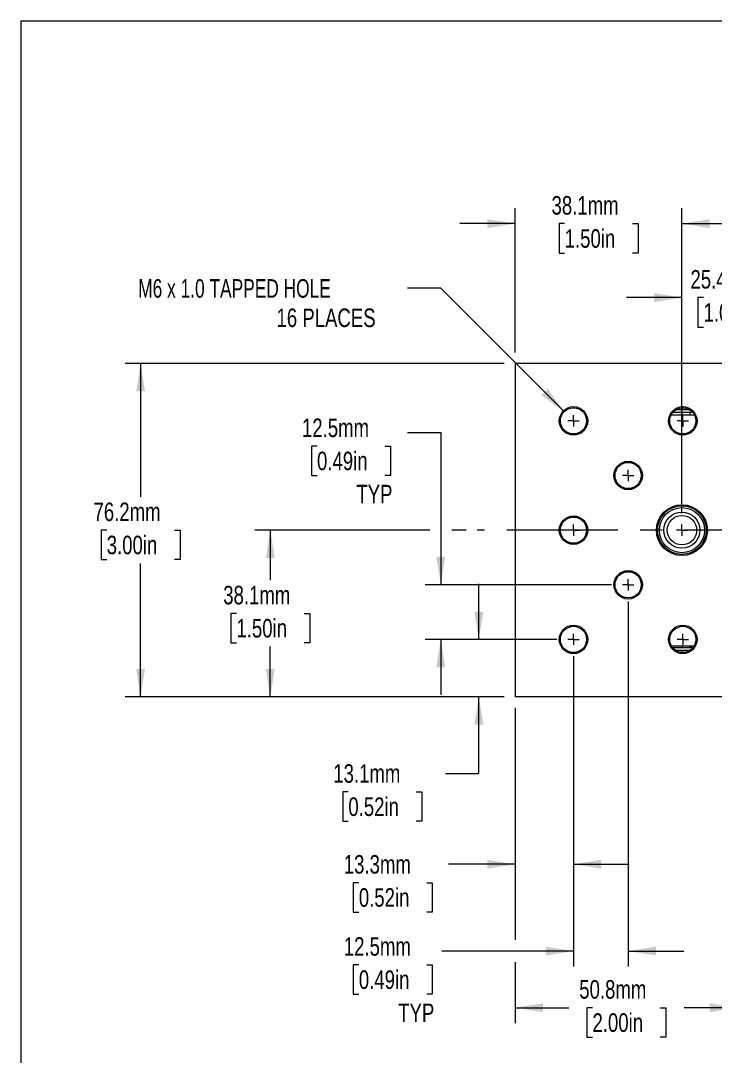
# Model space of a CAD drawing. Header units: millimetres. Extents: x 2 to 278, y 1 to 215.
# Drawn here: x 1.6 to 81, y 96.2 to 214.6 of the extents above; entities that cross this region are included whole.
import ezdxf

# ---------------------------------------------------------------- set-up
doc = ezdxf.new("R2010")
doc.units = ezdxf.units.MM
doc.linetypes.add('CENTERX2', pattern=[20.32, 12.7, -2.54, 2.54, -2.54])
doc.styles.add('SLDTEXTSTYLE0', font='TXT', dxfattribs={"width": 0.75})
doc.styles.add('SLDTEXTSTYLE2', font='TXT', dxfattribs={"width": 0.7})
doc.dimstyles.new('SLDDIMSTYLE0', dxfattribs={"dimtxt": 2.116667, "dimasz": 3.175, "dimexe": 0, "dimexo": 0.0625, "dimgap": 0.529167, "dimtad": 0, "dimtih": 1, "dimtoh": 1, "dimdec": 1, "dimlfac": 2, "dimrnd": 1e-09, "dimzin": 12, "dimdsep": 46, "dimtxsty": 'SLDTEXTSTYLE0', "dimsah": 1, "dimcen": 0, "dimadec": 0, "dimazin": 3, "dimtfac": 1, "dimtdec": 1, "dimtofl": 0, "dimtmove": 0, "dimatfit": 3, "dimfxl": 1, "dimfrac": 2, "dimtolj": 1, "dimtzin": 12, "dimarcsym": 0})
doc.dimstyles.new('SLDDIMSTYLE1', dxfattribs={"dimtxt": 2.116667, "dimasz": 3.175, "dimexe": 0, "dimexo": 0.0625, "dimgap": 0.529167, "dimtad": 0, "dimtih": 1, "dimtoh": 1, "dimdec": 1, "dimlfac": 2, "dimrnd": 1e-09, "dimzin": 12, "dimdsep": 46, "dimtxsty": 'SLDTEXTSTYLE0', "dimsah": 1, "dimcen": 0.09, "dimadec": 0, "dimazin": 3, "dimtfac": 1, "dimtdec": 1, "dimtmove": 0, "dimatfit": 0, "dimfxl": 1, "dimfrac": 2, "dimtolj": 1, "dimtzin": 12, "dimarcsym": 0})
doc.dimstyles.new('SLDDIMSTYLE2', dxfattribs={"dimtxt": 2.116667, "dimasz": 3.175, "dimexe": 0, "dimexo": 0.0625, "dimgap": 0.529167, "dimtad": 0, "dimtih": 1, "dimtoh": 1, "dimdec": 1, "dimlfac": 2, "dimrnd": 1e-09, "dimzin": 12, "dimdsep": 46, "dimtxsty": 'SLDTEXTSTYLE0', "dimsah": 1, "dimcen": 0.09, "dimadec": 0, "dimazin": 3, "dimtfac": 1, "dimtdec": 1, "dimtofl": 0, "dimtmove": 0, "dimatfit": 3, "dimfxl": 1, "dimfrac": 2, "dimtolj": 1, "dimtzin": 12, "dimarcsym": 0})

# ---------------------------------------------------------------- blocks, each defined once
blk = doc.blocks.new('_D_1')
at = {"color": 7, "linetype": 'Continuous', "lineweight": 0}
for p, q in [((77.17, 158.29), (77.17, 184.75)), ((89.87, 158.29), (89.87, 184.75)), ((77.17, 182.98), (70.82, 182.98)), ((79.64, 182.98), (78.99, 182.98)), ((78.99, 182.98), (78.99, 179.61)), ((87.4, 182.98), (88.04, 182.98)), ((88.04, 182.98), (88.04, 179.61)), ((89.87, 182.98), (96.22, 182.98)), ((78.99, 179.61), (79.64, 179.61)), ((88.04, 179.61), (87.4, 179.61))]:
    blk.add_line(p, q, dxfattribs=at)
at = {"color": 7, "linetype": 'Continuous', "lineweight": 18}
for points in [[(77.17, 182.98), (73.99, 183.48), (73.99, 182.47)], [(89.87, 182.98), (93.04, 182.47), (93.04, 183.48)]]:
    blk.add_solid(points, dxfattribs=at)
at = {"color": 7, "linetype": 'Continuous', "lineweight": 18, "char_height": 2.117, "attachment_point": 1, "style": 'SLDTEXTSTYLE0'}
for s, insert in [('25.4mm', (78.14, 186.13)), ('1.00in', (79.64, 182.34))]:
    blk.add_mtext(s, dxfattribs=dict(at, insert=insert))
blk = doc.blocks.new('_D_2')
at = {"color": 7, "linetype": 'Continuous', "lineweight": 0}
for p, q in [((58.11, 176.71), (58.11, 193.21)), ((77.17, 158.29), (77.17, 193.21)), ((58.11, 191.44), (51.76, 191.44)), ((63.76, 191.44), (63.12, 191.44)), ((63.12, 191.44), (63.12, 188.07)), ((71.52, 191.44), (72.16, 191.44)), ((72.16, 191.44), (72.16, 188.07)), ((77.17, 191.44), (83.52, 191.44)), ((63.12, 188.07), (63.76, 188.07)), ((72.16, 188.07), (71.52, 188.07))]:
    blk.add_line(p, q, dxfattribs=at)
at = {"color": 7, "linetype": 'Continuous', "lineweight": 18}
for points in [[(58.11, 191.44), (54.94, 191.94), (54.94, 190.93)], [(77.17, 191.44), (80.34, 190.93), (80.34, 191.94)]]:
    blk.add_solid(points, dxfattribs=at)
at = {"color": 7, "linetype": 'Continuous', "lineweight": 18, "char_height": 2.117, "attachment_point": 1, "style": 'SLDTEXTSTYLE0'}
for s, insert in [('38.1mm', (62.26, 194.59)), ('1.50in', (63.76, 190.8))]:
    blk.add_mtext(s, dxfattribs=dict(at, insert=insert))
blk = doc.blocks.new('_D_3')
at = {"color": 7, "linetype": 'Continuous', "lineweight": 0}
for p, q in [((49.61, 184.05), (45.8, 184.05)), ((63.71, 169.94), (49.61, 184.05))]:
    blk.add_line(p, q, dxfattribs=at)
at = {"color": 7, "linetype": 'Continuous', "lineweight": 18}
blk.add_solid([(63.71, 169.94), (61.82, 172.55), (61.1, 171.83)], dxfattribs=at)
at = {"color": 7, "linetype": 'Continuous', "lineweight": 18, "attachment_point": 1}
for s, insert, char_height, style in [('M6 x 1.0 TAPPED HOLE', (15.01, 185.09), 2.1167, 'SLDTEXTSTYLE2'), ('16 PLACES', (30.82, 181.73), 2.117, 'SLDTEXTSTYLE0')]:
    blk.add_mtext(s, dxfattribs=dict(at, insert=insert, char_height=char_height, style=style))
blk = doc.blocks.new('_D_4')
at = {"color": 7, "linetype": 'Continuous', "lineweight": 0}
for p, q in [((48.33, 156.39), (28.34, 156.39)), ((30.11, 156.39), (30.11, 150.65)), ((52.49, 156.39), (50.87, 156.39)), ((26.24, 146.86), (25.59, 146.86)), ((25.59, 146.86), (25.59, 143.5)), ((33.99, 146.86), (34.64, 146.86)), ((34.64, 146.86), (34.64, 143.5)), ((25.59, 143.5), (26.24, 143.5)), ((34.64, 143.5), (33.99, 143.5)), ((30.11, 137.34), (30.11, 143.07)), ((56.84, 137.34), (28.34, 137.34))]:
    blk.add_line(p, q, dxfattribs=at)
at = {"color": 7, "linetype": 'Continuous', "lineweight": 18}
for points in [[(30.11, 156.39), (29.61, 153.21), (30.62, 153.21)], [(30.11, 137.34), (30.62, 140.51), (29.61, 140.51)]]:
    blk.add_solid(points, dxfattribs=at)
at = {"color": 7, "linetype": 'Continuous', "lineweight": 18, "char_height": 2.117, "attachment_point": 1, "style": 'SLDTEXTSTYLE0'}
for s, insert in [('38.1mm', (24.73, 150.02)), ('1.50in', (26.24, 146.23))]:
    blk.add_mtext(s, dxfattribs=dict(at, insert=insert))
blk = doc.blocks.new('_D_5')
at = {"color": 7, "linetype": 'Continuous', "lineweight": 0}
for p, q in [((53.95, 143.89), (53.95, 150.24)), ((62.86, 143.89), (52.18, 143.89)), ((56.84, 137.34), (52.18, 137.34)), ((53.95, 128.57), (53.95, 137.34)), ((50.14, 128.57), (53.95, 128.57)), ((39.03, 126.46), (38.39, 126.46)), ((38.39, 126.46), (38.39, 123.1)), ((46.79, 126.46), (47.43, 126.46)), ((47.43, 126.46), (47.43, 123.1)), ((38.39, 123.1), (39.03, 123.1)), ((47.43, 123.1), (46.79, 123.1))]:
    blk.add_line(p, q, dxfattribs=at)
at = {"color": 7, "linetype": 'Continuous', "lineweight": 18}
for points in [[(53.95, 143.89), (54.46, 147.06), (53.45, 147.06)], [(53.95, 137.34), (53.45, 134.16), (54.46, 134.16)]]:
    blk.add_solid(points, dxfattribs=at)
at = {"color": 7, "linetype": 'Continuous', "lineweight": 18, "char_height": 2.117, "attachment_point": 1, "style": 'SLDTEXTSTYLE0'}
for s, insert in [('13.1mm', (37.31, 129.62)), ('0.52in', (39.03, 125.82))]:
    blk.add_mtext(s, dxfattribs=dict(at, insert=insert))
blk = doc.blocks.new('_D_6')
at = {"color": 7, "linetype": 'Continuous', "lineweight": 0}
for p, q in [((45.79, 167.57), (49.6, 167.57)), ((49.6, 167.57), (49.6, 150.14)), ((35.45, 166), (34.81, 166)), ((34.81, 166), (34.81, 162.63)), ((43.21, 166), (43.85, 166)), ((43.85, 166), (43.85, 162.63)), ((34.81, 162.63), (35.45, 162.63)), ((43.85, 162.63), (43.21, 162.63)), ((69.11, 150.14), (47.82, 150.14)), ((62.86, 143.89), (47.82, 143.89)), ((49.6, 143.89), (49.6, 137.54))]:
    blk.add_line(p, q, dxfattribs=at)
at = {"color": 7, "linetype": 'Continuous', "lineweight": 18}
for points in [[(49.6, 150.14), (50.1, 153.31), (49.09, 153.31)], [(49.6, 143.89), (49.09, 140.71), (50.1, 140.71)]]:
    blk.add_solid(points, dxfattribs=at)
at = {"color": 7, "linetype": 'Continuous', "lineweight": 18, "char_height": 2.117, "attachment_point": 1, "style": 'SLDTEXTSTYLE0'}
for s, insert in [('12.5mm', (33.73, 169.15)), ('0.49in', (35.45, 165.36)), ('TYP', (39.95, 161.57))]:
    blk.add_mtext(s, dxfattribs=dict(at, insert=insert))
blk = doc.blocks.new('_D_7')
at = {"color": 7, "linetype": 'Continuous', "lineweight": 0}
for p, q in [((56.84, 175.44), (13.51, 175.44)), ((15.28, 175.44), (15.28, 160.18)), ((11.41, 156.39), (10.76, 156.39)), ((10.76, 156.39), (10.76, 153.02)), ((19.16, 156.39), (19.81, 156.39)), ((19.81, 156.39), (19.81, 153.02)), ((10.76, 153.02), (11.41, 153.02)), ((19.81, 153.02), (19.16, 153.02)), ((15.28, 137.34), (15.28, 152.59)), ((56.84, 137.34), (13.51, 137.34))]:
    blk.add_line(p, q, dxfattribs=at)
at = {"color": 7, "linetype": 'Continuous', "lineweight": 18}
for points in [[(15.28, 175.44), (14.78, 172.26), (15.79, 172.26)], [(15.28, 137.34), (15.79, 140.51), (14.78, 140.51)]]:
    blk.add_solid(points, dxfattribs=at)
at = {"color": 7, "linetype": 'Continuous', "lineweight": 18, "char_height": 2.117, "attachment_point": 1, "style": 'SLDTEXTSTYLE0'}
for s, insert in [('76.2mm', (9.9, 159.54)), ('3.00in', (11.41, 155.75))]:
    blk.add_mtext(s, dxfattribs=dict(at, insert=insert))
blk = doc.blocks.new('_D_8')
at = {"color": 7, "linetype": 'Continuous', "lineweight": 0}
for p, q in [((64.77, 141.98), (64.77, 116.41)), ((58.11, 136.07), (58.11, 116.41)), ((58.11, 118.18), (50.49, 118.18)), ((64.77, 118.18), (71.12, 118.18)), ((40.23, 116.07), (39.59, 116.07)), ((39.59, 116.07), (39.59, 112.71)), ((47.99, 116.07), (48.63, 116.07)), ((48.63, 116.07), (48.63, 112.71)), ((39.59, 112.71), (40.23, 112.71)), ((48.63, 112.71), (47.99, 112.71))]:
    blk.add_line(p, q, dxfattribs=at)
at = {"color": 7, "linetype": 'Continuous', "lineweight": 18}
for points in [[(58.11, 118.18), (54.94, 118.69), (54.94, 117.68)], [(64.77, 118.18), (67.94, 117.68), (67.94, 118.69)]]:
    blk.add_solid(points, dxfattribs=at)
at = {"color": 7, "linetype": 'Continuous', "lineweight": 18, "char_height": 2.117, "attachment_point": 1, "style": 'SLDTEXTSTYLE0'}
for s, insert in [('13.3mm', (38.51, 119.23)), ('0.52in', (40.23, 115.44))]:
    blk.add_mtext(s, dxfattribs=dict(at, insert=insert))
blk = doc.blocks.new('_D_9')
at = {"color": 7, "linetype": 'Continuous', "lineweight": 0}
for p, q in [((71.02, 148.23), (71.02, 106.47)), ((64.77, 141.98), (64.77, 106.47)), ((64.77, 108.25), (49.71, 108.25)), ((71.02, 108.25), (77.37, 108.25)), ((40.23, 106.68), (39.59, 106.68)), ((39.59, 106.68), (39.59, 103.32)), ((47.99, 106.68), (48.63, 106.68)), ((48.63, 106.68), (48.63, 103.32)), ((39.59, 103.32), (40.23, 103.32)), ((48.63, 103.32), (47.99, 103.32))]:
    blk.add_line(p, q, dxfattribs=at)
at = {"color": 7, "linetype": 'Continuous', "lineweight": 18}
for points in [[(64.77, 108.25), (61.59, 108.76), (61.59, 107.74)], [(71.02, 108.25), (74.19, 107.74), (74.19, 108.76)]]:
    blk.add_solid(points, dxfattribs=at)
at = {"color": 7, "linetype": 'Continuous', "lineweight": 18, "char_height": 2.117, "attachment_point": 1, "style": 'SLDTEXTSTYLE0'}
for s, insert in [('12.5mm', (38.51, 109.84)), ('0.49in', (40.23, 106.04)), ('TYP', (44.73, 102.25))]:
    blk.add_mtext(s, dxfattribs=dict(at, insert=insert))
blk = doc.blocks.new('_D_10')
at = {"color": 7, "linetype": 'Continuous', "lineweight": 0}
for p, q in [((83.51, 141.78), (83.51, 99.99)), ((58.11, 136.07), (58.11, 109.52)), ((58.11, 106.98), (58.11, 99.99)), ((58.11, 101.77), (64.22, 101.77)), ((66.94, 101.77), (66.29, 101.77)), ((66.29, 101.77), (66.29, 98.41)), ((74.69, 101.77), (75.34, 101.77)), ((75.34, 101.77), (75.34, 98.41)), ((83.51, 101.77), (77.41, 101.77)), ((66.29, 98.41), (66.94, 98.41)), ((75.34, 98.41), (74.69, 98.41))]:
    blk.add_line(p, q, dxfattribs=at)
at = {"color": 7, "linetype": 'Continuous', "lineweight": 18}
for points in [[(58.11, 101.77), (61.29, 101.26), (61.29, 102.28)], [(83.51, 101.77), (80.34, 102.28), (80.34, 101.26)]]:
    blk.add_solid(points, dxfattribs=at)
at = {"color": 7, "linetype": 'Continuous', "lineweight": 18, "char_height": 2.117, "attachment_point": 1, "style": 'SLDTEXTSTYLE0'}
for s, insert in [('50.8mm', (65.43, 104.93)), ('2.00in', (66.94, 101.13))]:
    blk.add_mtext(s, dxfattribs=dict(at, insert=insert))
blk = doc.blocks.new('SW_CENTERMARKSYMBOL_0')
at = {"color": 0, "linetype": 'Continuous', "lineweight": 18}
for q in [(-0.635, 0), (0, 0.635), (0, -0.635), (0.635, 0)]:
    blk.add_line((0, 0), q, dxfattribs=at)
blk = doc.blocks.new('SW_CENTERMARKSYMBOL_7')
at = {"color": 0, "linetype": 'Continuous', "lineweight": 18}
for q in [(-0.635, 0), (0, 0.635), (0, -0.635), (0.635, 0)]:
    blk.add_line((0, 0), q, dxfattribs=at)
blk = doc.blocks.new('SW_CENTERMARKSYMBOL_8')
at = {"color": 0, "linetype": 'Continuous', "lineweight": 18}
for q in [(-0.635, 0), (0, 0.635), (0, -0.635), (0.635, 0)]:
    blk.add_line((0, 0), q, dxfattribs=at)
blk = doc.blocks.new('SW_CENTERMARKSYMBOL_9')
at = {"color": 0, "linetype": 'Continuous', "lineweight": 18}
for q in [(-0.635, 0), (0, 0.635), (0, -0.635), (0.635, 0)]:
    blk.add_line((0, 0), q, dxfattribs=at)
blk = doc.blocks.new('SW_CENTERMARKSYMBOL_10')
at = {"color": 0, "linetype": 'Continuous', "lineweight": 18}
for q in [(-0.635, 0), (0, 0.635), (0, -0.635), (0.635, 0)]:
    blk.add_line((0, 0), q, dxfattribs=at)
blk = doc.blocks.new('SW_CENTERMARKSYMBOL_11')
at = {"color": 0, "linetype": 'Continuous', "lineweight": 18}
for q in [(-0.635, 0), (0, 0.635), (0, -0.635), (0.635, 0)]:
    blk.add_line((0, 0), q, dxfattribs=at)
blk = doc.blocks.new('SW_CENTERMARKSYMBOL_12')
at = {"color": 0, "linetype": 'Continuous', "lineweight": 18}
for q in [(-0.635, 0), (0, 0.635), (0, -0.635), (0.635, 0)]:
    blk.add_line((0, 0), q, dxfattribs=at)
blk = doc.blocks.new('SW_CENTERMARKSYMBOL_18')
at = {"color": 0, "linetype": 'Continuous', "lineweight": 18}
for q in [(-0.635, 0), (0, 0.635), (0, -0.635), (0.635, 0)]:
    blk.add_line((0, 0), q, dxfattribs=at)

msp = doc.modelspace()

# ---------------------------------------------------------------- linework, layer by layer
at = {"color": 7, "linetype": 'Continuous', "lineweight": 18}
for p, q in [((1.579, 214.645), (277.989, 214.645)), ((1.579, 214.645), (1.579, 0.903)), ((108.914, 175.436), (58.114, 175.436)), ((58.114, 175.436), (58.114, 137.336)), ((64.704, 170.382), (64.834, 170.382)), ((75.944, 169.592), (78.587, 169.592)), ((78.432, 169.826), (76.1, 169.826)), ((78.078, 170.144), (76.453, 170.144)), ((77.149, 170.378), (77.383, 170.378)), ((78.039, 170.144), (78.043, 170.166)), ((75.946, 143.176), (78.585, 143.176)), ((78.428, 142.942), (76.103, 142.942)), ((78.072, 142.624), (76.46, 142.624)), ((77.308, 142.39), (77.223, 142.39)), ((78.039, 142.624), (78.042, 142.606)), ((108.914, 137.336), (58.114, 137.336))]:
    msp.add_line(p, q, dxfattribs=at)
at = {"color": 7, "linetype": 'CENTERX2', "lineweight": 18}
msp.add_line((151.124, 156.386), (53.763, 156.386), dxfattribs=at)
at = {"color": 7, "linetype": 'Continuous', "lineweight": 18}
for centre, radius in [((64.769, 168.883), 1.627), ((64.769, 168.883), 1.5), ((77.266, 168.883), 1.627), ((77.266, 168.883), 1.5), ((71.017, 162.635), 1.627), ((71.017, 162.635), 1.5), ((77.164, 156.386), 2.908), ((77.164, 156.386), 2.781), ((77.167, 156.384), 2.578), ((64.769, 156.386), 1.627), ((64.769, 156.386), 1.5), ((77.167, 156.384), 2.064), ((77.167, 156.384), 1.683), ((71.017, 150.138), 1.627), ((71.017, 150.138), 1.5), ((64.769, 143.889), 1.627), ((64.769, 143.889), 1.5), ((77.266, 143.889), 1.627), ((77.266, 143.889), 1.5)]:
    msp.add_circle(centre, radius, dxfattribs=at)
for centre, radius, start, end in [((76.225, 169.985), 0.992, 9.20688, 23.54068), ((76.225, 169.985), 0.992, 336.65916, 350.79312), ((79.019, 169.985), 0.992, 189.20688, 203.34084), ((76.225, 142.783), 0.992, 9.2069, 23.34087), ((76.225, 142.783), 0.992, 336.96477, 350.7931), ((79.019, 142.783), 0.992, 156.65913, 170.7931), ((79.413, 142.791), 1.186, 161.0531, 172.69829)]:
    msp.add_arc(centre, radius, start, end, dxfattribs=at)

# ---------------------------------------------------------------- block references
at = {"color": 7, "linetype": 'Continuous', "lineweight": 0}
for name, p in [('SW_CENTERMARKSYMBOL_11', (64.769, 168.883)), ('SW_CENTERMARKSYMBOL_18', (77.266, 168.883)), ('SW_CENTERMARKSYMBOL_10', (71.017, 162.635)), ('SW_CENTERMARKSYMBOL_9', (64.769, 156.386)), ('SW_CENTERMARKSYMBOL_0', (77.167, 156.384)), ('SW_CENTERMARKSYMBOL_8', (71.017, 150.138)), ('SW_CENTERMARKSYMBOL_12', (64.769, 143.889)), ('SW_CENTERMARKSYMBOL_7', (77.266, 143.889))]:
    msp.add_blockref(name, p, dxfattribs=at)

# ---------------------------------------------------------------- dimensions: what is measured, and where the dimension line sits
at = {"color": 7, "linetype": 'Continuous', "lineweight": 18}
for base, p1, p2, dimstyle, picture, middle in [((58.114, 191.436), (77.167, 157.019), (58.114, 175.436), 'SLDDIMSTYLE1', '_D_2', (67.641, 191.436)), ((77.167, 182.976), (89.867, 157.019), (77.167, 157.019), 'SLDDIMSTYLE1', '_D_1', (83.517, 182.976)), ((64.769, 118.184), (58.114, 137.336), (64.769, 143.254), 'SLDDIMSTYLE1', '_D_8', (43.895, 118.184)), ((83.514, 101.768), (58.114, 137.336), (83.514, 143.051), 'SLDDIMSTYLE2', '_D_10', (70.814, 101.768))]:
    dim = msp.add_linear_dim(base=base, p1=p1, p2=p2, dimstyle=dimstyle, dxfattribs=at)
    dim.commit()
    dim.dimension.update_dxf_attribs({"geometry": picture, "text_midpoint": middle, "dimtype": 160})
dim = msp.add_diameter_dim_2p(p1=(65.829, 167.822), p2=(63.708, 169.944), text='M6 x 1.0 TAPPED HOLE\\P16 PLACES', dimstyle='SLDDIMSTYLE0', override={"dimpost": '<>'}, dxfattribs=at)
dim.commit()
dim.dimension.update_dxf_attribs({"geometry": '_D_3', "text_midpoint": (30.007, 184.046), "dimtype": 163})
for base, p1, p2, dimstyle, picture, middle in [((15.285, 137.336), (58.114, 175.436), (58.114, 137.336), 'SLDDIMSTYLE2', '_D_7', (15.285, 156.386)), ((30.114, 156.386), (58.114, 137.336), (53.763, 156.386), 'SLDDIMSTYLE2', '_D_4', (30.114, 146.861)), ((53.953, 143.889), (58.114, 137.336), (64.134, 143.889), 'SLDDIMSTYLE1', '_D_5', (53.953, 128.571))]:
    dim = msp.add_linear_dim(base=base, p1=p1, p2=p2, angle=90, dimstyle=dimstyle, dxfattribs=at)
    dim.commit()
    dim.dimension.update_dxf_attribs({"geometry": picture, "text_midpoint": middle, "dimtype": 160})
dim = msp.add_linear_dim(base=(49.595, 150.138), p1=(64.134, 143.889), p2=(70.382, 150.138), angle=90, text='<>\\PTYP', dimstyle='SLDDIMSTYLE1', dxfattribs=at)
dim.commit()
dim.dimension.update_dxf_attribs({"geometry": '_D_6', "text_midpoint": (49.595, 167.567), "dimtype": 160})
dim = msp.add_linear_dim(base=(71.017, 108.25), p1=(64.769, 143.254), p2=(71.017, 149.503), text='<>\\PTYP', dimstyle='SLDDIMSTYLE1', dxfattribs=at)
dim.commit()
dim.dimension.update_dxf_attribs({"geometry": '_D_9', "text_midpoint": (43.895, 108.25), "dimtype": 160})

doc.saveas('drawing.dxf')
